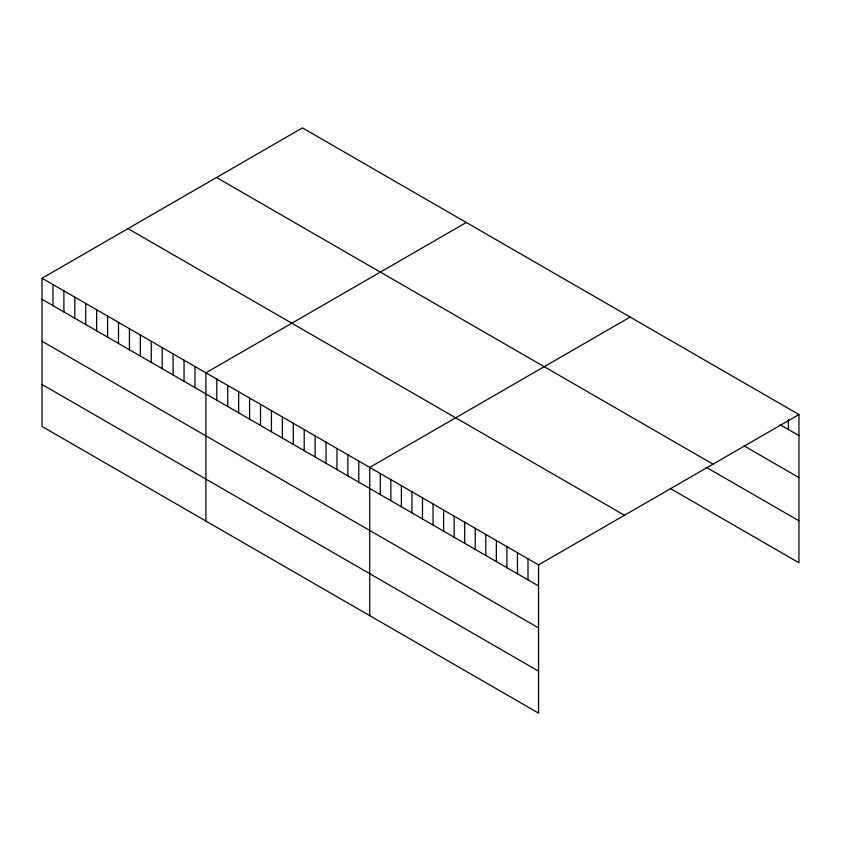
<?xml version="1.0" encoding="UTF-8"?>
<svg xmlns="http://www.w3.org/2000/svg" width="841" height="841" viewBox="0 0 841 841"><rect width="100%" height="100%" fill="white"/><g stroke="black" fill="none" stroke-linecap="round" stroke-linejoin="round"><path stroke-width="1.26" d="M42.05 278.234L538.545 564.879L538.545 713.105L42.05 426.461L42.05 278.234L302.455 127.895L798.95 414.539L798.95 562.766L670.235 488.453M466.292 222.487L205.898 372.826L205.898 521.052M630.14 317.078L369.735 467.417L369.735 615.644M538.545 564.879L798.95 414.539M779.954 424.652L798.95 435.617M744.085 445.898L798.95 477.572M216.515 177.504L713.021 464.158M706.104 467.207L798.95 520.81M127.979 228.615L624.485 515.27M42.05 299.312L538.545 585.956M42.05 341.267L538.545 627.922M42.05 384.495L538.545 671.15M788.395 419.606L788.395 429.52M528.001 558.792L528.001 579.87M517.446 552.705L517.446 573.772M506.892 546.608L506.892 567.686M496.348 540.521L496.348 561.588M485.793 534.424L485.793 555.502M475.239 528.337L475.239 549.415M464.695 522.24L464.695 543.318M454.14 516.153L454.14 537.231M443.596 510.067L443.596 531.134M433.041 503.969L433.041 525.047M422.487 497.883L422.487 518.95M411.943 491.785L411.943 512.863M401.388 485.699L401.388 506.766M390.834 479.601L390.834 500.679M380.29 473.515L380.29 494.592M358.813 461.12L358.813 482.187M347.89 454.813L347.89 475.88M336.968 448.505L336.968 469.583M326.045 442.198L326.045 463.275M315.123 435.89L315.123 456.968M304.2 429.583L304.2 450.66M293.278 423.275L293.278 444.353M282.355 416.968L282.355 438.045M271.433 410.66L271.433 431.738M260.51 404.363L260.51 425.43M249.588 398.056L249.588 419.123M238.665 391.748L238.665 412.826M227.743 385.441L227.743 406.518M216.82 379.133L216.82 400.211M194.975 366.518L194.975 387.596M184.053 360.211L184.053 381.288M173.12 353.914L173.12 374.981M162.197 347.606L162.197 368.673M151.275 341.299L151.275 362.366M140.352 334.991L140.352 356.069M129.43 328.684L129.43 349.761M118.507 322.376L118.507 343.454M107.585 316.069L107.585 337.146M96.662 309.761L96.662 330.839M85.74 303.454L85.74 324.531M74.817 297.157L74.817 318.224M63.895 290.849L63.895 311.916M52.972 284.542L52.972 305.619"/></g></svg>
